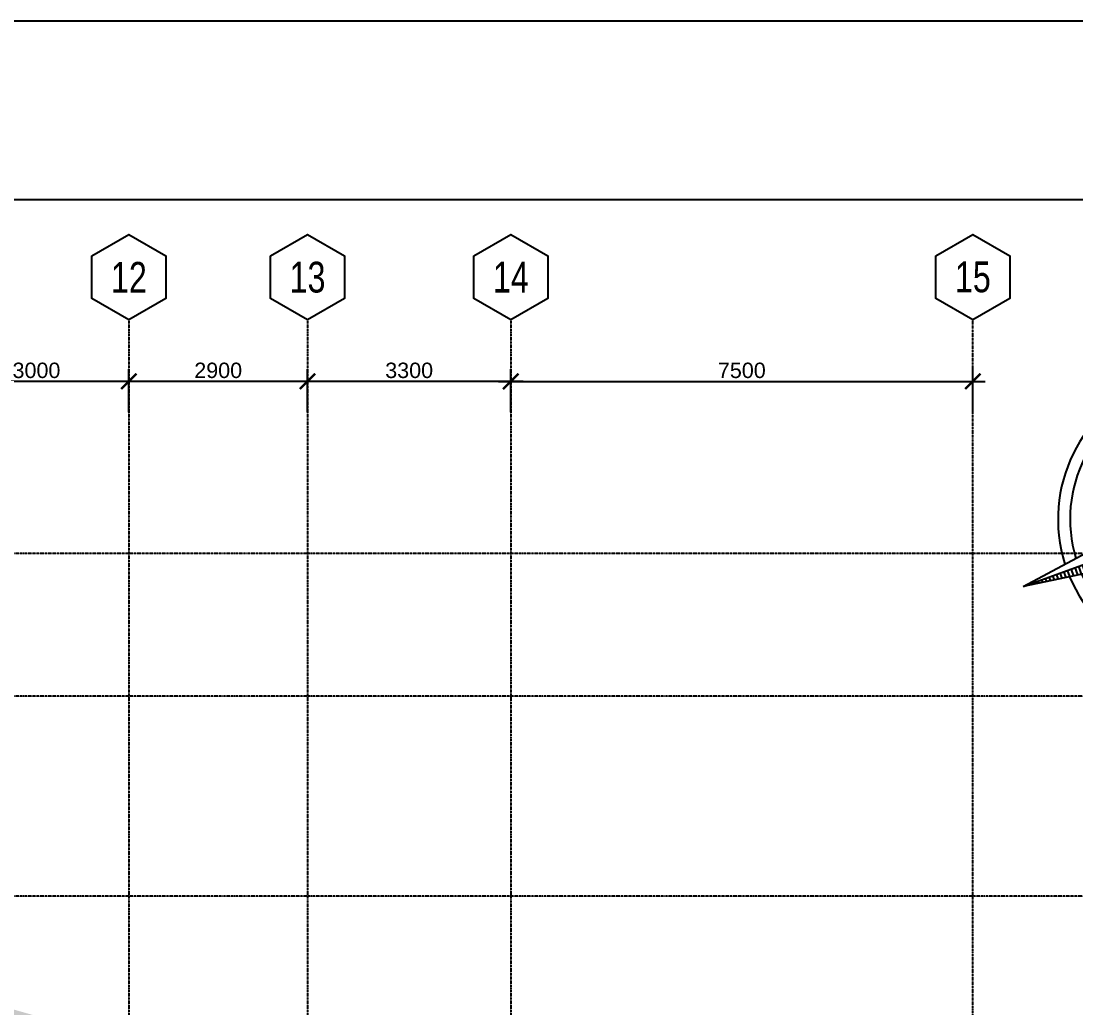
# Model space of a CAD drawing. Header units: inches. Extents: x -189245 to 740841, y -215444 to 469401.
# Drawn here: x 110043 to 127165, y 167391 to 183412 of the extents above; entities that cross this region are included whole.
import ezdxf
from ezdxf.enums import TextEntityAlignment as Align

# ---------------------------------------------------------------- set-up
doc = ezdxf.new("R2010")
doc.units = ezdxf.units.IN
doc.header["$LTSCALE"] = 10
doc.header["$MEASUREMENT"] = 0
doc.linetypes.add('GRID NORMAL$0$GRID BASEMENT$0$GRID GROUND$0$GRID$0$$0$PHANTOM', pattern=[2.5, 1.25, -0.25, 0.25, -0.25, 0.25, -0.25])
for name, color, linetype in [('a-dim', 8, 'Continuous'), ('A-GRID', 8, 'Continuous'), ('A-RETAINING HATCH', 252, 'Continuous'), ('A-TTL', 1, 'Continuous')]:
    doc.layers.add(name, color=color, linetype=linetype)
doc.styles.add('GRID NORMAL$0$GRID BASEMENT$0$GRID GROUND$0$GRID$0$Standard', font='ARIAL.TTF')
doc.dimstyles.new('GRID NORMAL$0$GRID BASEMENT$0$GRID GROUND$0$GRID$0$Standard', dxfattribs={"dimtxt": 250, "dimasz": 0.18, "dimexe": 0.18, "dimexo": 0.0625, "dimgap": 50, "dimtad": 1, "dimdec": 0, "dimzin": 0, "dimdsep": 46, "dimtxsty": 'GRID NORMAL$0$GRID BASEMENT$0$GRID GROUND$0$GRID$0$Standard', "dimcen": 0.09, "dimadec": 0, "dimazin": 0, "dimtfac": 1, "dimtdec": 0, "dimtofl": 0, "dimtmove": 0, "dimatfit": 3, "dimfxl": 1, "dimtolj": 1, "dimtzin": 0, "dimarcsym": 0})

# ---------------------------------------------------------------- blocks, each defined once
blk = doc.blocks.new('GRID NORMAL$0$GRID BASEMENT$0$GRID GROUND$0$GRID$0$$0$GRID-V')
at = {"color": 3}
blk.add_lwpolyline([(6, 10.39), (0, 13.86), (-6, 10.39), (-6, 3.46), (0, 0), (6, 3.46)], close=True, dxfattribs=at)
at = {"color": 6, "style": 'GRID NORMAL$0$GRID BASEMENT$0$GRID GROUND$0$GRID$0$Standard', "width": 0.75}
blk.add_attdef('V', text='', height=5, dxfattribs=at).set_placement((0, 6.93), align=Align.MIDDLE)
blk = doc.blocks.new('GRID NORMAL$0$GRID BASEMENT$0$GRID GROUND$0$GRID$0$_ARCHTICK')
at = {"color": 0, "linetype": 'ByBlock', "ltscale": 20, "const_width": 0.15}
blk.add_lwpolyline([(-0.5, -0.5), (0.5, 0.5)], dxfattribs=at)
blk = doc.blocks.new('*D796')
at = {"layer": 'a-dim', "color": 0, "lineweight": -2, "ltscale": 500}
for p, q in [((114692, 177063), (114692, 177762)), ((117992, 177063), (117992, 177762)), ((118192, 177562), (114492, 177562))]:
    blk.add_line(p, q, dxfattribs=at)
at = {"layer": 'Defpoints', "color": 0, "ltscale": 500}
for p in [(114692, 177562), (114692, 177062), (117992, 177062)]:
    blk.add_point(p, dxfattribs=at)
at = {"layer": 'a-dim', "color": 0, "lineweight": -2, "ltscale": 500, "xscale": 250, "yscale": 250, "zscale": 250, "rotation": 180}
blk.add_blockref('GRID NORMAL$0$GRID BASEMENT$0$GRID GROUND$0$GRID$0$_ARCHTICK', (114692, 177562), dxfattribs=at)
at = {"layer": 'a-dim', "color": 0, "lineweight": -2, "ltscale": 500, "xscale": 250, "yscale": 250, "zscale": 250}
blk.add_blockref('GRID NORMAL$0$GRID BASEMENT$0$GRID GROUND$0$GRID$0$_ARCHTICK', (117992, 177562), dxfattribs=at)
at = {"layer": 'a-dim', "color": 3, "ltscale": 500, "insert": (116342, 177740), "char_height": 250, "attachment_point": 5, "style": 'GRID NORMAL$0$GRID BASEMENT$0$GRID GROUND$0$GRID$0$Standard'}
blk.add_mtext('\\A1;3300', dxfattribs=at)
blk = doc.blocks.new('*D797')
at = {"layer": 'a-dim', "color": 0, "lineweight": -2, "ltscale": 500}
for p, q in [((111792, 177063), (111792, 177762)), ((114692, 177063), (114692, 177762)), ((114892, 177562), (111592, 177562))]:
    blk.add_line(p, q, dxfattribs=at)
at = {"layer": 'Defpoints', "color": 0, "ltscale": 500}
for p in [(111792, 177562), (111792, 177062), (114692, 177062)]:
    blk.add_point(p, dxfattribs=at)
at = {"layer": 'a-dim', "color": 0, "lineweight": -2, "ltscale": 500, "xscale": 250, "yscale": 250, "zscale": 250, "rotation": 180}
blk.add_blockref('GRID NORMAL$0$GRID BASEMENT$0$GRID GROUND$0$GRID$0$_ARCHTICK', (111792, 177562), dxfattribs=at)
at = {"layer": 'a-dim', "color": 0, "lineweight": -2, "ltscale": 500, "xscale": 250, "yscale": 250, "zscale": 250}
blk.add_blockref('GRID NORMAL$0$GRID BASEMENT$0$GRID GROUND$0$GRID$0$_ARCHTICK', (114692, 177562), dxfattribs=at)
at = {"layer": 'a-dim', "color": 3, "ltscale": 500, "insert": (113242, 177740), "char_height": 250, "attachment_point": 5, "style": 'GRID NORMAL$0$GRID BASEMENT$0$GRID GROUND$0$GRID$0$Standard'}
blk.add_mtext('\\A1;2900', dxfattribs=at)
blk = doc.blocks.new('*D800')
at = {"layer": 'a-dim', "color": 0, "lineweight": -2, "ltscale": 500}
for p, q in [((108792, 177063), (108792, 177762)), ((111792, 177063), (111792, 177762)), ((111992, 177562), (108592, 177562))]:
    blk.add_line(p, q, dxfattribs=at)
at = {"layer": 'Defpoints', "color": 0, "ltscale": 500}
for p in [(108792, 177562), (108792, 177063), (111792, 177062)]:
    blk.add_point(p, dxfattribs=at)
at = {"layer": 'a-dim', "color": 0, "lineweight": -2, "ltscale": 500, "xscale": 250, "yscale": 250, "zscale": 250, "rotation": 180}
blk.add_blockref('GRID NORMAL$0$GRID BASEMENT$0$GRID GROUND$0$GRID$0$_ARCHTICK', (108792, 177562), dxfattribs=at)
at = {"layer": 'a-dim', "color": 0, "lineweight": -2, "ltscale": 500, "xscale": 250, "yscale": 250, "zscale": 250}
blk.add_blockref('GRID NORMAL$0$GRID BASEMENT$0$GRID GROUND$0$GRID$0$_ARCHTICK', (111792, 177562), dxfattribs=at)
at = {"layer": 'a-dim', "color": 3, "ltscale": 500, "insert": (110292, 177740), "char_height": 250, "attachment_point": 5, "style": 'GRID NORMAL$0$GRID BASEMENT$0$GRID GROUND$0$GRID$0$Standard'}
blk.add_mtext('\\A1;3000', dxfattribs=at)
blk = doc.blocks.new('*D806')
at = {"layer": 'a-dim', "color": 0, "lineweight": -2, "ltscale": 500}
for p, q in [((117992, 177063), (117992, 177762)), ((125492, 177063), (125492, 177762)), ((117792, 177562), (125692, 177562))]:
    blk.add_line(p, q, dxfattribs=at)
at = {"layer": 'Defpoints', "color": 0, "ltscale": 500}
for p in [(125492, 177562), (117992, 177062), (125492, 177063)]:
    blk.add_point(p, dxfattribs=at)
at = {"layer": 'a-dim', "color": 0, "lineweight": -2, "ltscale": 500, "xscale": 250, "yscale": 250, "zscale": 250, "rotation": 180}
blk.add_blockref('GRID NORMAL$0$GRID BASEMENT$0$GRID GROUND$0$GRID$0$_ARCHTICK', (117992, 177562), dxfattribs=at)
at = {"layer": 'a-dim', "color": 0, "lineweight": -2, "ltscale": 500, "xscale": 250, "yscale": 250, "zscale": 250}
blk.add_blockref('GRID NORMAL$0$GRID BASEMENT$0$GRID GROUND$0$GRID$0$_ARCHTICK', (125492, 177562), dxfattribs=at)
at = {"layer": 'a-dim', "color": 3, "ltscale": 500, "insert": (121742, 177740), "char_height": 250, "attachment_point": 5, "style": 'GRID NORMAL$0$GRID BASEMENT$0$GRID GROUND$0$GRID$0$Standard'}
blk.add_mtext('\\A1;7500', dxfattribs=at)
blk = doc.blocks.new('*X20')
at = {"color": 0, "linetype": 'ByBlock'}
for p, q in [((-217.53, 160.4998), (-217.53, 160.5)), ((-217.52, 160.4984), (-217.52, 160.5)), ((-217.51, 160.497), (-217.51, 160.5)), ((-217.5, 160.4955), (-217.5, 160.5)), ((-217.49, 160.4941), (-217.49, 160.5)), ((-217.48, 160.4927), (-217.48, 160.5)), ((-217.47, 160.4913), (-217.47, 160.5)), ((-217.46, 160.4898), (-217.46, 160.5)), ((-217.45, 160.4884), (-217.45, 160.5)), ((-217.44, 160.487), (-217.44, 160.5)), ((-217.43, 160.4855), (-217.43, 160.5)), ((-217.42, 160.4841), (-217.42, 160.5)), ((-217.41, 160.4827), (-217.41, 160.5)), ((-217.4, 160.4812), (-217.4, 160.5)), ((-217.39, 160.4798), (-217.39, 160.5)), ((-217.38, 160.4784), (-217.38, 160.5)), ((-217.37, 160.477), (-217.37, 160.5)), ((-217.36, 160.4755), (-217.36, 160.5)), ((-217.35, 160.4741), (-217.35, 160.5)), ((-217.34, 160.4727), (-217.34, 160.5)), ((-217.33, 160.4712), (-217.33, 160.5)), ((-217.32, 160.4698), (-217.32, 160.5)), ((-217.31, 160.4684), (-217.31, 160.5)), ((-217.3, 160.467), (-217.3, 160.5)), ((-217.29, 160.4655), (-217.29, 160.5)), ((-217.28, 160.4641), (-217.28, 160.5)), ((-217.27, 160.4627), (-217.27, 160.5)), ((-217.26, 160.4613), (-217.26, 160.5)), ((-217.25, 160.4598), (-217.25, 160.5)), ((-217.24, 160.4584), (-217.24, 160.5)), ((-217.23, 160.457), (-217.23, 160.5)), ((-217.22, 160.4555), (-217.22, 160.5)), ((-217.21, 160.4541), (-217.21, 160.5)), ((-217.2, 160.4527), (-217.2, 160.5)), ((-217.19, 160.4512), (-217.19, 160.5)), ((-217.18, 160.4498), (-217.18, 160.5)), ((-217.17, 160.4484), (-217.17, 160.5)), ((-217.16, 160.447), (-217.16, 160.5)), ((-217.15, 160.4455), (-217.15, 160.5)), ((-217.14, 160.4441), (-217.14, 160.5)), ((-217.13, 160.4427), (-217.13, 160.5)), ((-217.12, 160.4412), (-217.12, 160.5)), ((-217.11, 160.4398), (-217.11, 160.5)), ((-217.1, 160.4384), (-217.1, 160.5)), ((-217.09, 160.4412), (-217.09, 160.5)), ((-217.08, 160.4512), (-217.08, 160.5)), ((-217.07, 160.4613), (-217.07, 160.5)), ((-217.06, 160.4712), (-217.06, 160.5)), ((-217.05, 160.4812), (-217.05, 160.5)), ((-217.04, 160.4913), (-217.04, 160.5))]:
    blk.add_line(p, q, dxfattribs=at)
blk = doc.blocks.new('north2')
at = {"color": 0, "linetype": 'ByBlock'}
for p, q in [((-0.0625, 0.0625), (0, 0.5)), ((0, 0.5), (0.0625, 0.0625)), ((0, 0.5), (0, 0)), ((-0.0938, 0.0625), (-0.1875, 0.1875)), ((-0.1875, 0.1875), (-0.0625, 0.0937)), ((0.0625, 0.0937), (0.1875, 0.1875)), ((0.1875, 0.1875), (0.0937, 0.0625)), ((-0.5, 0), (-0.0625, 0.0625)), ((-0.0625, 0.0625), (0, 0)), ((0, 0), (0.0625, 0.0625)), ((0.0625, 0.0625), (0.5, 0)), ((0, 0), (-0.5, 0)), ((-0.0625, -0.0625), (-0.5, 0)), ((-0.0625, -0.0625), (0, 0)), ((0, 0), (0.0625, -0.0625)), ((0, 0), (0, -0.5)), ((0.5, 0), (0, 0)), ((0.5, 0), (0.0625, -0.0625)), ((-0.1875, -0.1875), (-0.0938, -0.0625)), ((0, -0.5), (-0.0625, -0.0625)), ((0.0625, -0.0625), (0, -0.5)), ((0.0937, -0.0625), (0.1875, -0.1875)), ((-0.0625, -0.0938), (-0.1875, -0.1875)), ((0.1875, -0.1875), (0.0625, -0.0938))]:
    blk.add_line(p, q, dxfattribs=at)
blk.add_lwpolyline([(0.5391, 0.0255), (0.5391, 0.0177), (0.5312, 0.0177), (0.5312, 0.0411), (0.5391, 0.0411), (0.5391, 0.0333), (0.6094, 0.0333), (0.6094, 0.0411), (0.6172, 0.0411), (0.6172, 0.0177), (0.5547, -0.0214), (0.6094, -0.0214), (0.6094, -0.0136), (0.6172, -0.0136), (0.6172, -0.037), (0.6094, -0.037), (0.6094, -0.0292), (0.5391, -0.0292), (0.5391, -0.037), (0.5312, -0.037), (0.5312, -0.0136), (0.5938, 0.0255), (0.5391, 0.0255)], dxfattribs=at)
for radius, start, end in [(0.3802, 92.5891, 177.4109), (0.3802, 0, 87.4109), (0.3494, 93.5464, 176.4536), (0.3494, 0, 86.4536), (0.3802, 182.5891, 267.4109), (0.3494, 183.5464, 266.4536), (0.3802, 270, 357.4109), (0.3494, 270, 356.4536)]:
    blk.add_arc((0, 0), radius, start, end, dxfattribs=at)
for p, rotation in [((-160.5, -217.0312), 270), ((-217.0312, 160.5), 180), ((160.5, 217.0312), 89.99999999999999)]:
    blk.add_blockref('*X20', p, dxfattribs=dict(at, rotation=rotation))
blk.add_blockref('*X20', (217.0312, -160.5), dxfattribs=at)

msp = doc.modelspace()

# ---------------------------------------------------------------- hatches: boundary and pattern name
at = {"layer": 'A-RETAINING HATCH', "ltscale": 2}
h = msp.add_hatch(color=256, dxfattribs=at)
h.paths.add_polyline_path([(78017.36797, 174466.41645), (75573.55006, 174466.41645), (74808.89379, 170416.55586), (74787.51877, 170259.33448), (73827.34522, 163196.89424), (73215.66904, 155926.09267), (72979.67635, 148654.55267), (73120.54239, 141369.98807), (73635.43489, 134081.92157), (74522.59345, 126829.90499), (75342.94269, 122141.34986), (78017.36797, 122141.34986), (78017.36797, 121841.34986), (75090.87575, 121841.34986), (74225.75135, 126785.80913), (73336.7221, 134053.11762), (72820.74697, 141356.50819), (72679.58223, 148656.51948), (72916.09062, 155943.94953), (73528.99027, 163229.29404), (74490.25348, 170299.74916), (74512.66915, 170464.62491), (75324.89263, 174766.41645), (78017.36797, 174766.41648)])
h.paths.add_polyline_path([(84692.36797, 172453.88317), (83392.36797, 172453.88317), (83392.36797, 172153.88317), (84692.36797, 172153.88317)])
h.paths.add_polyline_path([(90092.39924, 172153.88317), (92067.72329, 172153.88317), (96692.39924, 170832.68086), (96692.39924, 167153.88317), (109569.37593, 167153.88317), (125192.36797, 162690.59265), (125192.36797, 155053.88317), (125492.36797, 155053.88317), (125492.36797, 162916.88895), (109611.38869, 167453.88314), (96992.39924, 167453.88314), (96992.39924, 171058.97715), (92109.73595, 172453.88317), (90092.39924, 172453.88317)])
h.paths.add_polyline_path([(125192.36797, 132157.45303), (125192.36797, 141553.41648), (125492.36797, 141553.41648), (125492.36797, 131921.89602), (125492.36797, 131921.89602), (93681.47621, 124153.88317), (89867.36797, 124153.88317), (89867.36797, 124453.88317), (93645.37754, 124453.88317)])
h.paths.add_polyline_path([(84692.36797, 124453.88317), (83392.36797, 124453.88317), (83392.36797, 124153.88317), (84692.36797, 124153.88317)])
h.paths.add_polyline_path([(125192.36797, 147553.88317), (125192.36797, 149053.41648)])
edge = h.paths.add_edge_path()
edge.add_line((125492.36797, 155053.88317), (125492.36797, 162916.88895))
edge.add_line((125192.36797, 155053.88317), (125192.36797, 162053.88317))
edge.add_line((125192.36797, 150653.88317), (125192.36797, 153553.41648))
edge.add_line((125192.36797, 143153.88317), (125192.36797, 145953.88317))
edge.add_line((125192.36797, 150653.88317), (125192.36797, 153353.88317))
edge.add_line((125192.36797, 143253.88317), (125192.36797, 145953.88317))
h.paths.add_polyline_path([(90092.39924, 172453.88317), (89867.36797, 172453.88317), (89867.36797, 172153.88317), (90092.39924, 172153.88317)])
h.paths.add_polyline_path([(125492.36797, 153553.41648), (125092.36797, 153553.41648), (125092.36797, 150553.41648), (125492.36797, 150553.41648)])
h.paths.add_polyline_path([(125492.36797, 149053.41648), (125092.36797, 149053.41648), (125092.36797, 147553.41648), (125492.36797, 147553.41648)])
h.paths.add_polyline_path([(125492.36797, 146053.41648), (125092.36797, 146053.41648), (125092.36797, 143053.41648), (125492.36797, 143053.41648)])

# ---------------------------------------------------------------- linework, layer by layer
at = {"layer": 'A-GRID', "linetype": 'GRID NORMAL$0$GRID BASEMENT$0$GRID GROUND$0$GRID$0$$0$PHANTOM'}
for p, q in [((111792.36797, 178562.49557), (111792.36797, 120834.15344)), ((114692.36797, 178562.49557), (114692.36797, 120834.15344)), ((117992.36797, 178562.49557), (117992.36797, 120834.15344)), ((125492.36797, 120834.15344), (125492.36797, 178562.49557)), ((134963.03974, 174766.41648), (67947.5999, 174766.41648)), ((134963.03974, 172453.88317), (67947.5999, 172453.88317)), ((134963.03974, 169203.88317), (67947.5999, 169203.88317))]:
    msp.add_line(p, q, dxfattribs=at)
at = {"layer": 'Defpoints', "color": 2}
msp.add_lwpolyline([(45901.40806, 109161.63702), (150901.40806, 109161.63702), (150901.40806, 183411.63702), (45901.40806, 183411.63702)], close=True, dxfattribs=at)
at = {"layer": 'Defpoints', "color": 5}
msp.add_lwpolyline([(51994.40806, 112061.63702), (147194.40806, 112061.63702), (147194.40806, 180511.63702), (51994.40806, 180511.63702)], close=True, dxfattribs=at)

# ---------------------------------------------------------------- block references
at = {"layer": 'A-GRID'}
ref = msp.add_blockref('GRID NORMAL$0$GRID BASEMENT$0$GRID GROUND$0$GRID$0$$0$GRID-V', (111792.36797, 178562.49557), dxfattribs=dict(at, xscale=-100, yscale=100, zscale=100))
ref.add_attrib('V', '12', dxfattribs={"layer": '0', "color": 6, "height": 500, "style": 'GRID NORMAL$0$GRID BASEMENT$0$GRID GROUND$0$GRID$0$Standard', "width": 0.75}).set_placement((111792.36797, 179255.31589), align=Align.MIDDLE)
ref = msp.add_blockref('GRID NORMAL$0$GRID BASEMENT$0$GRID GROUND$0$GRID$0$$0$GRID-V', (114692.36797, 178562.49557), dxfattribs=dict(at, xscale=-100, yscale=100, zscale=100))
ref.add_attrib('V', '13', dxfattribs={"layer": '0', "color": 6, "height": 500, "style": 'GRID NORMAL$0$GRID BASEMENT$0$GRID GROUND$0$GRID$0$Standard', "width": 0.75}).set_placement((114692.36797, 179255.31589), align=Align.MIDDLE)
ref = msp.add_blockref('GRID NORMAL$0$GRID BASEMENT$0$GRID GROUND$0$GRID$0$$0$GRID-V', (117992.36797, 178562.49557), dxfattribs=dict(at, xscale=-100, yscale=100, zscale=100))
ref.add_attrib('V', '14', dxfattribs={"layer": '0', "color": 6, "height": 500, "style": 'GRID NORMAL$0$GRID BASEMENT$0$GRID GROUND$0$GRID$0$Standard', "width": 0.75}).set_placement((117992.36797, 179255.31589), align=Align.MIDDLE)
ref = msp.add_blockref('GRID NORMAL$0$GRID BASEMENT$0$GRID GROUND$0$GRID$0$$0$GRID-V', (125492.36797, 178562.49557), dxfattribs=dict(at, xscale=-100, yscale=100, zscale=100))
ref.add_attrib('V', '15', dxfattribs={"layer": '0', "color": 6, "height": 500, "style": 'GRID NORMAL$0$GRID BASEMENT$0$GRID GROUND$0$GRID$0$Standard', "width": 0.75}).set_placement((125492.36797, 179255.31589), align=Align.MIDDLE)
at = {"layer": 'A-TTL', "xscale": 6349.999999999833, "yscale": 6350.000000000029, "zscale": 6350, "rotation": 110.1693660417757}
msp.add_blockref('north2', (129289.37756, 175325.24009), dxfattribs=at)

# ---------------------------------------------------------------- dimensions: what is measured, and where the dimension line sits
at = {"layer": 'a-dim', "ltscale": 500}
for base, p1, p2, override, picture, middle in [((108792.36797, 177562.49557), (111792.36797, 177062.49557), (108792.36797, 177062.50573), {"dimasz": 250, "dimexe": 200, "dimblk1": 'GRID NORMAL$0$GRID BASEMENT$0$GRID GROUND$0$GRID$0$_ARCHTICK', "dimblk2": 'GRID NORMAL$0$GRID BASEMENT$0$GRID GROUND$0$GRID$0$_ARCHTICK', "dimsah": 1, "dimdle": 200, "dimclrt": 3}, '*D800', (110292.36797, 177740.22408)), ((111792.36797, 177562.49557), (114692.36797, 177062.49557), (111792.36797, 177062.49557), {"dimasz": 250, "dimexe": 200, "dimblk1": 'GRID NORMAL$0$GRID BASEMENT$0$GRID GROUND$0$GRID$0$_ARCHTICK', "dimblk2": 'GRID NORMAL$0$GRID BASEMENT$0$GRID GROUND$0$GRID$0$_ARCHTICK', "dimsah": 1, "dimdle": 200, "dimclrt": 3}, '*D797', (113242.36797, 177740.13882)), ((114692.36797, 177562.49557), (117992.36797, 177062.49557), (114692.36797, 177062.49557), {"dimasz": 250, "dimexe": 200, "dimdec": 0, "dimblk1": 'GRID NORMAL$0$GRID BASEMENT$0$GRID GROUND$0$GRID$0$_ARCHTICK', "dimblk2": 'GRID NORMAL$0$GRID BASEMENT$0$GRID GROUND$0$GRID$0$_ARCHTICK', "dimsah": 1, "dimdle": 200, "dimclrt": 3}, '*D796', (116342.36797, 177740.22408)), ((125492.36797, 177562.49557), (117992.36797, 177062.49557), (125492.36797, 177062.55807), {"dimasz": 250, "dimexe": 200, "dimblk1": 'GRID NORMAL$0$GRID BASEMENT$0$GRID GROUND$0$GRID$0$_ARCHTICK', "dimblk2": 'GRID NORMAL$0$GRID BASEMENT$0$GRID GROUND$0$GRID$0$_ARCHTICK', "dimsah": 1, "dimdle": 200, "dimclrt": 3}, '*D806', (121742.36797, 177740.13882))]:
    dim = msp.add_linear_dim(base=base, p1=p1, p2=p2, angle=180, dimstyle='GRID NORMAL$0$GRID BASEMENT$0$GRID GROUND$0$GRID$0$Standard', override=override, dxfattribs=at)
    dim.commit()
    dim.dimension.update_dxf_attribs({"geometry": picture, "text_midpoint": middle})

doc.saveas('drawing.dxf')
